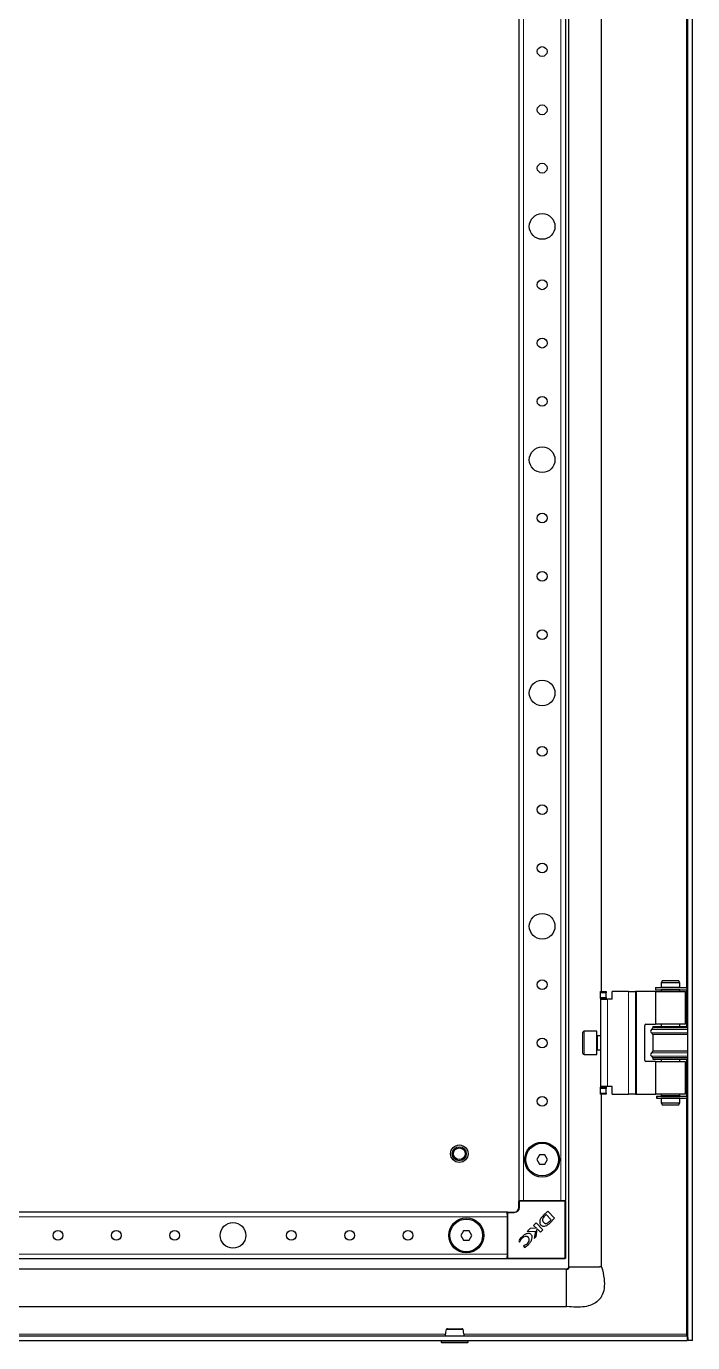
# Model space of a CAD drawing. Header units: millimetres. Extents: x -1412 to 3090, y -1547 to 1219.
# Drawn here: x -11 to 275, y -1100 to -535 of the extents above; entities that cross this region are included whole.
import ezdxf

# ---------------------------------------------------------------- set-up
doc = ezdxf.new("R2010")
doc.units = ezdxf.units.MM

msp = doc.modelspace()

# ---------------------------------------------------------------- linework, layer by layer
at = {"color": 7, "linetype": 'Continuous', "lineweight": 25}
for p, q in [((272.56, -1098.72), (272.56, 656.28)), ((274.56, -1098.72), (274.56, 656.28)), ((221.56, -1067.22), (221.56, 624.78)), ((200.06, 596.28), (200.06, -1038.72)), ((220.06, 596.28), (220.06, -1038.72)), ((235.56, -949.22), (235.56, -518.22)), ((258.69, -947.52), (258.69, -948.42)), ((258.69, -947.52), (258.74, -947.52)), ((258.74, -947.52), (272.21, -947.52)), ((261.64, -944.47), (261.06, -945.47)), ((261.06, -945.47), (261.06, -947.47)), ((269.06, -945.47), (261.06, -945.47)), ((265.59, -947.47), (261.06, -947.47)), ((261.56, -947.47), (261.56, -947.52)), ((261.64, -944.47), (268.48, -944.47)), ((269.06, -947.47), (265.59, -947.47)), ((269.06, -945.47), (268.48, -944.47)), ((268.56, -947.52), (268.56, -947.47)), ((269.06, -947.47), (269.06, -945.47)), ((272.21, -948.42), (272.21, -947.52)), ((235.01, -949.22), (237.51, -949.22)), ((235.01, -949.72), (235.01, -949.22)), ((235.01, -951.72), (235.01, -949.72)), ((235.01, -952.22), (235.01, -951.72)), ((237.51, -952.22), (235.01, -952.22)), ((235.01, -952.22), (235.01, -952.52)), ((235.01, -952.52), (238.01, -952.52)), ((235.01, -952.52), (235.01, -989.92)), ((237.51, -949.22), (237.51, -949.72)), ((237.51, -951.72), (237.51, -949.72)), ((237.51, -951.72), (237.51, -952.22)), ((237.51, -952.52), (237.51, -952.22)), ((240.01, -952.52), (238.01, -952.52)), ((247.01, -949.22), (240.01, -949.22)), ((240.01, -952.52), (240.01, -949.22)), ((247.01, -949.22), (250.01, -949.22)), ((250.01, -949.22), (250.01, -993.22)), ((250.51, -949.22), (250.01, -949.22)), ((258.61, -949.22), (250.51, -949.22)), ((258.61, -949.22), (258.61, -963.22)), ((258.61, -949.22), (271.51, -949.22)), ((258.69, -948.42), (258.74, -948.42)), ((258.74, -948.42), (272.21, -948.42)), ((261.06, -948.47), (261.06, -949.22)), ((265.59, -948.47), (261.06, -948.47)), ((261.56, -948.42), (261.56, -948.47)), ((269.06, -948.47), (265.59, -948.47)), ((268.56, -948.47), (268.56, -948.42)), ((269.06, -949.22), (269.06, -948.47)), ((271.51, -963.22), (271.51, -949.22)), ((254.01, -978.72), (254.01, -963.72)), ((254.51, -963.22), (258.61, -963.22)), ((257.56, -964.82), (256.86, -965.5)), ((257.56, -964.22), (257.56, -964.82)), ((257.56, -964.22), (272.56, -964.22)), ((272.56, -964.82), (257.56, -964.82)), ((271.51, -963.22), (258.61, -963.22)), ((261.06, -963.22), (261.06, -964.22)), ((269.06, -964.22), (269.06, -963.22)), ((227.51, -975.62), (227.51, -966.82)), ((233.51, -966.22), (228.11, -966.22)), ((233.51, -976.22), (233.51, -966.22)), ((235.01, -968.22), (233.76, -968.22)), ((256.86, -966.93), (257.56, -967.62)), ((257.56, -967.62), (257.56, -974.82)), ((272.56, -967.62), (257.56, -967.62)), ((228.11, -976.22), (233.51, -976.22)), ((233.76, -974.22), (235.01, -974.22)), ((257.56, -974.82), (256.86, -975.5)), ((272.56, -974.82), (257.56, -974.82)), ((258.61, -979.22), (254.51, -979.22)), ((256.86, -976.93), (257.56, -977.62)), ((257.56, -977.62), (257.56, -978.22)), ((272.56, -977.62), (257.56, -977.62)), ((257.56, -978.22), (272.56, -978.22)), ((258.61, -979.22), (258.61, -993.22)), ((258.61, -979.22), (271.51, -979.22)), ((261.06, -978.22), (261.06, -979.22)), ((269.06, -979.22), (269.06, -978.22)), ((271.51, -993.22), (271.51, -979.22)), ((238.01, -989.92), (235.01, -989.92)), ((235.01, -989.92), (235.01, -990.22)), ((235.01, -990.72), (235.01, -990.22)), ((235.01, -990.22), (237.51, -990.22)), ((235.01, -992.72), (235.01, -990.72)), ((235.01, -993.22), (235.01, -992.72)), ((237.51, -990.22), (237.51, -989.92)), ((237.51, -990.22), (237.51, -990.72)), ((237.51, -992.72), (237.51, -990.72)), ((237.51, -992.72), (237.51, -993.22)), ((240.01, -989.92), (238.01, -989.92)), ((240.01, -993.22), (240.01, -989.92)), ((237.51, -993.22), (235.01, -993.22)), ((235.56, -1067.22), (235.56, -993.22)), ((240.01, -993.22), (247.01, -993.22)), ((250.01, -993.22), (247.01, -993.22)), ((250.01, -993.22), (250.51, -993.22)), ((250.51, -993.22), (258.61, -993.22)), ((271.51, -993.22), (258.61, -993.22)), ((259.12, -994.02), (259.12, -994.92)), ((259.12, -994.02), (259.14, -994.02)), ((259.12, -994.92), (259.14, -994.92)), ((259.14, -994.02), (259.14, -994.92)), ((259.14, -994.02), (259.22, -994.02)), ((259.14, -994.92), (259.22, -994.92)), ((259.22, -994.02), (272.21, -994.02)), ((259.22, -994.92), (272.21, -994.92)), ((261.06, -993.22), (261.06, -993.97)), ((265.59, -993.97), (261.06, -993.97)), ((261.06, -994.97), (261.06, -996.97)), ((265.59, -994.97), (261.06, -994.97)), ((261.06, -996.97), (261.64, -997.97)), ((261.06, -996.97), (265.59, -996.97)), ((261.56, -993.97), (261.56, -994.02)), ((261.56, -994.92), (261.56, -994.97)), ((265.52, -997.97), (261.64, -997.97)), ((268.48, -997.97), (265.52, -997.97)), ((269.06, -993.97), (265.59, -993.97)), ((269.06, -994.97), (265.59, -994.97)), ((265.59, -996.97), (269.06, -996.97)), ((268.48, -997.97), (269.06, -996.97)), ((268.56, -994.02), (268.56, -993.97)), ((268.56, -994.97), (268.56, -994.92)), ((269.06, -993.97), (269.06, -993.22)), ((269.06, -996.97), (269.06, -994.97)), ((272.21, -994.92), (272.21, -994.02)), ((208.91, -1019.22), (207.75, -1021.22)), ((207.75, -1021.22), (208.91, -1023.22)), ((211.22, -1019.22), (208.91, -1019.22)), ((212.37, -1021.22), (211.22, -1019.22)), ((211.22, -1023.22), (212.37, -1021.22)), ((208.91, -1023.22), (211.22, -1023.22)), ((195.06, -1043.72), (-184.94, -1043.72)), ((195.06, -1043.72), (195.06, -1044.02)), ((195.36, -1043.72), (198.06, -1043.72)), ((200.06, -1038.72), (200.36, -1038.72)), ((200.06, -1041.72), (200.06, -1039.02)), ((200.36, -1038.72), (201.01, -1038.72)), ((201.01, -1038.72), (202.06, -1038.72)), ((202.06, -1038.72), (218.06, -1038.72)), ((212.45, -1043.36), (210.56, -1045.25)), ((215.41, -1046.32), (212.45, -1043.36)), ((218.06, -1038.72), (219.11, -1038.72)), ((219.11, -1038.72), (219.76, -1038.72)), ((219.76, -1038.72), (220.06, -1038.72)), ((220.06, -1039.02), (220.06, -1063.42)), ((195.06, -1044.66), (195.06, -1044.02)), ((195.06, -1044.66), (195.06, -1045.72)), ((195.06, -1045.72), (195.06, -1061.72)), ((207.45, -1048.37), (206.39, -1049.43)), ((206.39, -1049.43), (207.64, -1050.67)), ((210.41, -1051.33), (207.45, -1048.37)), ((210.56, -1045.25), (210.55, -1045.27)), ((211.71, -1044.84), (211.05, -1045.52)), ((213.89, -1047.03), (211.71, -1044.84)), ((213.17, -1047.77), (213.89, -1047.03)), ((213.42, -1048.31), (215.41, -1046.32)), ((176.41, -1051.72), (175.25, -1053.72)), ((175.25, -1053.72), (176.41, -1055.72)), ((178.72, -1051.72), (176.41, -1051.72)), ((179.87, -1053.72), (178.72, -1051.72)), ((178.72, -1055.72), (179.87, -1053.72)), ((204.98, -1050.84), (203.69, -1052.13)), ((203.69, -1052.13), (207.16, -1051.95)), ((207.64, -1050.67), (204.98, -1050.84)), ((207.16, -1051.95), (206.69, -1055.05)), ((206.69, -1055.05), (207.49, -1054.25)), ((207.49, -1054.25), (207.97, -1050.98)), ((207.97, -1050.98), (209.36, -1052.37)), ((209.36, -1052.37), (210.41, -1051.33)), ((176.41, -1055.72), (178.72, -1055.72)), ((200.06, -1056.09), (200.31, -1056.6)), ((200.31, -1056.6), (200.42, -1056.49)), ((202.26, -1058.04), (202.12, -1058.17)), ((202.12, -1058.17), (202.46, -1058.86)), ((195.06, -1063.72), (-184.94, -1063.72)), ((195.06, -1061.72), (195.06, -1062.77)), ((195.06, -1063.42), (195.06, -1062.77)), ((195.06, -1063.42), (195.06, -1063.72)), ((219.76, -1063.72), (195.36, -1063.72)), ((220.56, -1068.22), (-185.54, -1068.22)), ((220.56, -1084.22), (220.56, -1068.54)), ((221.67, -1067.22), (222.54, -1067.22)), ((222.54, -1067.22), (224.93, -1067.22)), ((224.93, -1067.22), (224.99, -1067.22)), ((224.99, -1067.22), (232.13, -1067.22)), ((232.13, -1067.22), (232.28, -1067.22)), ((232.28, -1067.22), (234.58, -1067.22)), ((-312.44, -1084.22), (220.56, -1084.22)), ((-318.14, -1096.72), (272.26, -1096.72)), ((-318.14, -1098.72), (272.26, -1098.72)), ((166.81, -1098.72), (166.81, -1099.47)), ((178.06, -1099.72), (167.06, -1099.72)), ((178.31, -1099.47), (178.31, -1098.72)), ((271.96, -1096.12), (272.16, -1096.72)), ((272.26, -1096.72), (272.26, -1098.72)), ((274.56, -1098.72), (272.56, -1098.72))]:
    msp.add_line(p, q, dxfattribs=at)
at = {"color": 8, "linetype": 'Continuous', "lineweight": 18}
for p, q in [((202.06, 596.28), (202.06, -1038.72)), ((218.06, 596.28), (218.06, -1038.72)), ((271.96, -519.92), (271.96, -947.52)), ((258.74, -947.52), (258.74, -948.42)), ((237.51, -949.72), (235.01, -949.72)), ((235.01, -951.72), (237.51, -951.72)), ((238.01, -952.52), (238.01, -989.92)), ((247.01, -949.22), (247.01, -993.22)), ((250.51, -993.22), (250.51, -949.22)), ((271.96, -948.42), (271.96, -964.22)), ((228.11, -966.22), (228.11, -976.22)), ((233.76, -968.22), (233.76, -971.22)), ((272.56, -965.5), (256.86, -965.5)), ((272.56, -966.93), (256.86, -966.93)), ((233.76, -971.22), (233.76, -974.22)), ((272.56, -975.5), (256.86, -975.5)), ((272.56, -976.93), (256.86, -976.93)), ((271.96, -978.22), (271.96, -994.02)), ((237.51, -990.72), (235.01, -990.72)), ((235.01, -992.72), (237.51, -992.72)), ((259.22, -994.02), (259.22, -994.92)), ((271.96, -994.92), (271.96, -1096.12)), ((195.36, -1044.02), (195.36, -1043.72)), ((198.06, -1043.72), (198.06, -1044.02)), ((200.06, -1039.02), (200.36, -1039.02)), ((200.06, -1041.72), (200.36, -1041.72)), ((200.36, -1039.02), (200.36, -1038.72)), ((200.36, -1039.02), (200.36, -1041.72)), ((219.76, -1039.02), (200.36, -1039.02)), ((219.76, -1039.02), (219.76, -1038.72)), ((219.76, -1063.42), (219.76, -1039.02)), ((219.76, -1039.02), (220.06, -1039.02)), ((195.06, -1045.72), (-184.94, -1045.72)), ((195.06, -1044.02), (195.36, -1044.02)), ((198.06, -1044.02), (195.36, -1044.02)), ((195.36, -1044.02), (195.36, -1063.42)), ((195.06, -1061.72), (-184.94, -1061.72)), ((195.06, -1063.42), (195.36, -1063.42)), ((195.36, -1063.42), (219.76, -1063.42)), ((195.36, -1063.72), (195.36, -1063.42)), ((219.76, -1063.42), (219.76, -1063.72)), ((219.76, -1063.42), (220.06, -1063.42)), ((168.59, -1096.12), (-214.47, -1096.12)), ((166.81, -1099.47), (178.31, -1099.47)), ((271.96, -1096.12), (176.53, -1096.12))]:
    msp.add_line(p, q, dxfattribs=at)
at = {"color": 7, "linetype": 'Continuous', "lineweight": 25}
for centre, radius in [((210.06, -546.22), 2.1), ((210.06, -571.22), 2.1), ((210.06, -596.22), 2.1), ((210.06, -621.22), 5.5), ((210.06, -646.22), 2.1), ((210.06, -671.22), 2.1), ((210.06, -696.22), 2.1), ((210.06, -721.22), 5.5), ((210.06, -746.22), 2.1), ((210.06, -771.22), 2.1), ((210.06, -796.22), 2.1), ((210.06, -821.22), 5.5), ((210.06, -846.22), 2.1), ((210.06, -871.22), 2.1), ((210.06, -896.22), 2.1), ((210.06, -921.22), 5.5), ((210.06, -946.22), 2.1), ((210.06, -971.22), 2.1), ((210.06, -996.22), 2.1), ((174.56, -1018.72), 3.75), ((174.56, -1018.72), 3), ((210.06, -1021.22), 7.5), ((210.06, -1021.22), 7), ((174.56, -1018.72), 2.5), ((77.56, -1053.72), 5.5), ((177.56, -1053.72), 7.5), ((177.56, -1053.72), 7), ((2.56, -1053.72), 2.1), ((27.56, -1053.72), 2.1), ((52.56, -1053.72), 2.1), ((102.56, -1053.72), 2.1), ((127.56, -1053.72), 2.1), ((152.56, -1053.72), 2.1)]:
    msp.add_circle(centre, radius, dxfattribs=at)
for centre, radius, start, end in [((254.51, -963.72), 0.5, 90, 180), ((228.11, -966.82), 0.6, 90, 180), ((233.76, -967.97), 0.25, 180, 270), ((257.56, -966.22), 1, 134.427, 225.573), ((228.11, -975.62), 0.6, 180, 270), ((233.76, -974.47), 0.25, 90, 180), ((257.56, -976.22), 1, 134.427, 225.573), ((254.51, -978.72), 0.5, 180, 270), ((195.36, -1044.02), 0.3, 90, 180), ((198.06, -1041.72), 2, 270, 0), ((200.36, -1039.02), 0.3, 90, 180), ((219.76, -1039.02), 0.3, 0, 90), ((209.76, -1045.11), 4.87, 290.3445, 318.7777), ((208.99, -1043.3), 6.12, 306.9888, 313.0744), ((202.99, -1056.12), 1.94, 53.3097, 142.3464), ((202.55, -1055.72), 1.97, 308.454, 35.887), ((195.36, -1063.42), 0.3, 180, 270), ((219.76, -1063.42), 0.3, 270, 0), ((169.45, -1094.22), 0.5, 89.9982, 165.4001), ((175.67, -1094.22), 0.5, 15.316, 90.0228), ((167.06, -1099.47), 0.25, 180, 270), ((178.06, -1099.47), 0.25, 270, 0)]:
    msp.add_arc(centre, radius, start, end, dxfattribs=at)
at = {"color": 8, "linetype": 'Continuous', "lineweight": 18}
msp.add_arc((198.06, -1041.72), 2.3, 270, 0, dxfattribs=at)
at = {"color": 7, "linetype": 'Continuous', "lineweight": 25}
for points, knots in [([(209.41, -1046.6), (209.3, -1046.8), (209.1, -1047.19), (208.98, -1047.83), (209.02, -1048.42), (209.22, -1048.96), (209.58, -1049.39), (210.09, -1049.68), (210.75, -1049.8), (211.21, -1049.72), (211.45, -1049.67)], [0, 0, 0, 0, 0.138091, 0.265455, 0.384013, 0.496103, 0.605759, 0.71979, 0.847662, 1, 1, 1, 1]), ([(210.09, -1045.76), (209.95, -1045.91), (209.71, -1046.17), (209.5, -1046.47), (209.41, -1046.6)], [0, 0, 0, 0, 0.55183, 1, 1, 1, 1]), ([(210.55, -1045.27), (210.47, -1045.35), (210.32, -1045.51), (210.17, -1045.67), (210.09, -1045.76)], [0, 0, 0, 0, 0.486421, 1, 1, 1, 1]), ([(211.05, -1045.52), (210.86, -1045.72), (210.51, -1046.09), (210.19, -1046.63), (210.12, -1047.08), (210.19, -1047.42), (210.38, -1047.77), (210.58, -1047.98), (210.68, -1048.1)], [0, 0, 0, 0, 0.274676, 0.503042, 0.607381, 0.716579, 0.843412, 1, 1, 1, 1]), ([(210.68, -1048.1), (210.78, -1048.19), (210.95, -1048.36), (211.23, -1048.54), (211.5, -1048.63), (211.83, -1048.63), (212.23, -1048.48), (212.51, -1048.29), (212.67, -1048.19)], [0, 0, 0, 0, 0.176808, 0.319231, 0.43938, 0.552395, 0.749205, 1, 1, 1, 1]), ([(201.17, -1054.58), (200.92, -1054.84), (200.49, -1055.31), (200.19, -1055.86), (200.06, -1056.09)], [0, 0, 0, 0, 0.5776526, 1, 1, 1, 1]), ([(200.42, -1056.49), (200.56, -1056.18), (200.83, -1055.61), (201.26, -1055.15), (201.45, -1054.94)], [0, 0, 0, 0, 0.547643, 1, 1, 1, 1]), ([(205.4, -1053.46), (205.23, -1053.32), (204.9, -1053.04), (204.2, -1052.87), (203.33, -1053), (202.25, -1053.57), (201.56, -1054.21), (201.17, -1054.58)], [0, 0, 0, 0, 0.130532, 0.266031, 0.423997, 0.666819, 1, 1, 1, 1]), ([(204.19, -1057.62), (204.52, -1057.25), (205.14, -1056.56), (205.69, -1055.39), (205.83, -1054.44), (205.67, -1053.8), (205.49, -1053.57), (205.4, -1053.46)], [0, 0, 0, 0, 0.315674, 0.58952, 0.813199, 0.909026, 1, 1, 1, 1]), ([(203.78, -1057.26), (203.52, -1057.48), (203.07, -1057.86), (202.5, -1057.98), (202.26, -1058.04)], [0, 0, 0, 0, 0.5796082, 1, 1, 1, 1]), ([(202.46, -1058.86), (202.8, -1058.68), (203.43, -1058.34), (203.95, -1057.85), (204.19, -1057.62)], [0, 0, 0, 0, 0.5368, 1, 1, 1, 1]), ([(221.6, -1067.22), (221.58, -1067.35), (221.56, -1067.6), (221.42, -1067.8), (221.3, -1067.89), (221.25, -1067.99), (221.23, -1068.06), (221.22, -1068.12), (221.2, -1068.15), (221.18, -1068.19), (221.15, -1068.24), (221.09, -1068.29), (220.97, -1068.35), (220.78, -1068.39), (220.64, -1068.38), (220.56, -1068.38)], [0, 0, 0, 0, 0.233411, 0.418546, 0.549351, 0.595026, 0.631329, 0.647111, 0.661994, 0.676639, 0.691742, 0.725563, 0.766794, 0.872627, 1, 1, 1, 1]), ([(235.56, -1067.22), (235.97, -1068.9), (236.7, -1071.94), (236.79, -1076.25), (235.82, -1079.8), (233.77, -1082.25), (231.13, -1083.68), (228.11, -1084.42), (224.51, -1084.62), (221.95, -1084.36), (220.56, -1084.22)], [0, 0, 0, 0, 0.176067, 0.318225, 0.435596, 0.543482, 0.633889, 0.737152, 0.858183, 1, 1, 1, 1]), ([(220.56, -1068.22), (220.78, -1068.07), (221.19, -1067.8), (221.45, -1067.4), (221.56, -1067.22)], [0, 0, 0, 0, 0.556114, 1, 1, 1, 1]), ([(168.97, -1094.07), (168.78, -1094.81), (168.56, -1095.67), (168.54, -1096.59), (168.54, -1096.72)], [0, 0, 0, 0, 0.85815, 1, 1, 1, 1]), ([(169.45, -1093.72), (169.49, -1093.72), (169.57, -1093.72), (170.13, -1093.72), (170.94, -1093.72), (171.93, -1093.72), (172.99, -1093.72), (173.78, -1093.72), (174.17, -1093.72), (174.26, -1093.72)], [0, 0, 0, 0, 0.1585142, 0.3172777, 0.4758628, 0.6342467, 0.7924771, 0.950708, 1, 1, 1, 1]), ([(174.26, -1093.72), (174.45, -1093.72), (174.92, -1093.72), (175.47, -1093.72), (175.6, -1093.72), (175.66, -1093.72)], [0, 0, 0, 0, 0.2565532, 0.6279811, 1, 1, 1, 1]), ([(176.58, -1096.72), (176.58, -1096.59), (176.56, -1095.67), (176.34, -1094.81), (176.15, -1094.07)], [0, 0, 0, 0, 0.14185, 1, 1, 1, 1]), ([(272.26, -1097.01), (272.29, -1097.09), (272.4, -1097.42), (272.52, -1097.98), (272.55, -1098.47), (272.56, -1098.72)], [0, 0, 0, 0, 0.1417423, 0.5662026, 1, 1, 1, 1])]:
    msp.add_open_spline(points, degree=3, knots=knots, dxfattribs=at)
for points in [[(235.56, -1067.22), (235.52, -1067.22), (235.43, -1067.22), (234.87, -1067.22), (234.58, -1067.22)], [(272.26, -1096.72), (272.24, -1096.71), (272.19, -1096.69), (272.11, -1096.55), (272.04, -1096.35), (271.99, -1096.2), (271.96, -1096.12)]]:
    msp.add_open_spline(points, degree=3, dxfattribs=at)
at = {"color": 8, "linetype": 'Continuous', "lineweight": 18}
for points, knots in [([(174.53, -1094.09), (174.42, -1094.09), (173.97, -1094.09), (173.45, -1094.09), (172.66, -1094.09), (171.83, -1094.09), (170.69, -1094.09), (169.74, -1094.09), (169.16, -1094.09), (168.91, -1094.09), (168.97, -1094.09), (168.98, -1094.09)], [0, 0, 0, 0, 0.048751, 0.2049421, 0.2053925, 0.3620339, 0.5188266, 0.6757989, 0.8329225, 0.9897783, 1, 1, 1, 1]), ([(176.12, -1094.09), (176.13, -1094.09), (176.19, -1094.09), (175.88, -1094.09), (175.3, -1094.09), (174.75, -1094.09), (174.53, -1094.09)], [0, 0, 0, 0, 0.083271, 0.424284, 0.764725, 1, 1, 1, 1])]:
    msp.add_open_spline(points, degree=3, knots=knots, dxfattribs=at)

doc.saveas('drawing.dxf')
